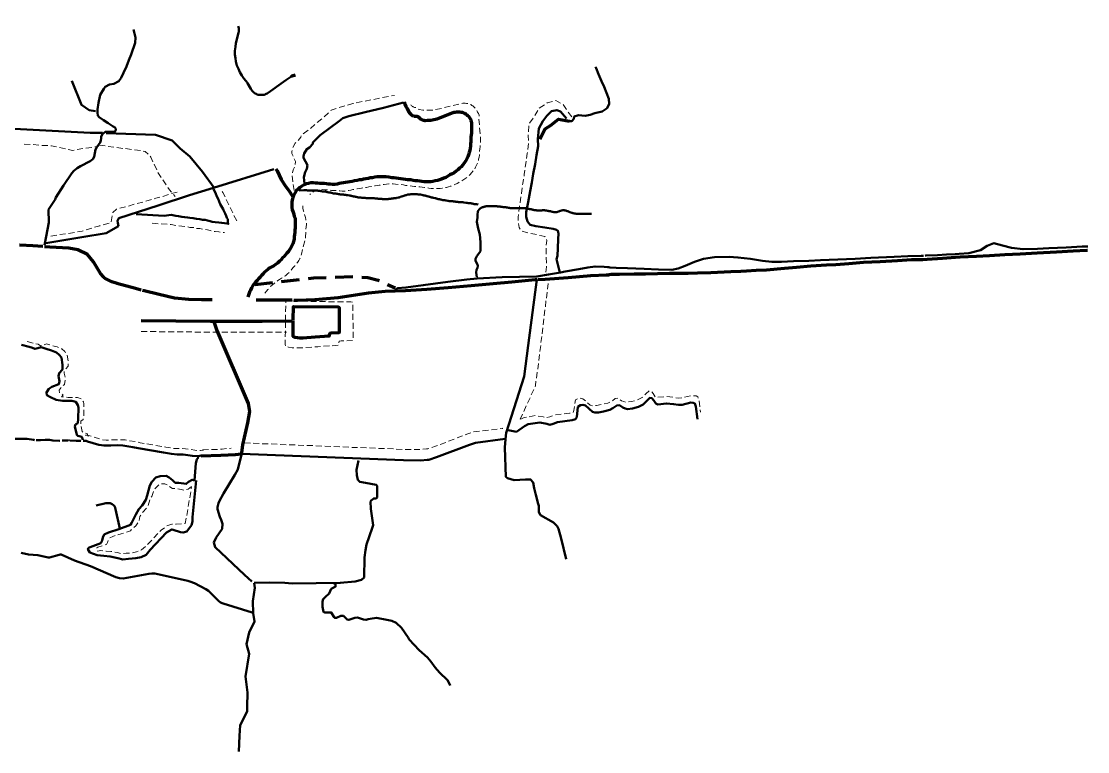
# Model space of a CAD drawing. Header units: inches. Extents: x 22 to 853, y 116 to 469.
# Drawn here: x 338 to 853, y 116 to 469 of the extents above; entities that cross this region are included whole.
import ezdxf

# ---------------------------------------------------------------- set-up
doc = ezdxf.new("R2010")
doc.units = ezdxf.units.IN
doc.header["$MEASUREMENT"] = 0
for name, color, linetype in [('Further Evaulation Required', 7, 'Continuous'), ('No Ped Use - Bicylces Allowed', 7, 'Continuous'), ('Preferred for Staff Use', 7, 'Continuous'), ('Restricted Access', 7, 'Continuous')]:
    doc.layers.add(name, color=color, linetype=linetype)

msp = doc.modelspace()

# ---------------------------------------------------------------- linework, layer by layer
at = {"layer": 'Further Evaulation Required', "color": 5, "lineweight": 5}
for points in [[(516.96, 432.72), (518.4, 432.96)], [(491.64, 427.08), (494.4, 427.92)], [(495.72, 428.28), (498.36, 429)], [(498.36, 429), (498.6, 429)], [(499.92, 429.36), (502.8, 429.96)], [(504.24, 430.2), (507, 430.8)], [(508.44, 431.04), (511.2, 431.64)], [(512.64, 431.88), (515.52, 432.36)], [(526.32, 428.4), (526.56, 428.16)], [(526.56, 428.16), (526.8, 427.92)], [(526.8, 427.92), (527.04, 427.68)], [(527.04, 427.68), (527.28, 427.56)], [(542.64, 427.08), (545.4, 427.8)], [(546.84, 428.04), (549.6, 428.76)], [(550.92, 429.12), (551.4, 429.24)], [(551.4, 429.24), (552, 429.24)], [(552, 429.24), (552.6, 429.24)], [(552.6, 429.24), (553.2, 429.12)], [(553.2, 429.12), (553.68, 429.12)], [(553.68, 429.12), (553.8, 429.12)], [(555.12, 428.64), (555.36, 428.52)], [(555.36, 428.52), (555.84, 428.16)], [(555.84, 428.16), (556.32, 427.92)], [(556.32, 427.92), (556.68, 427.56)], [(590.88, 428.4), (588.36, 426.84)], [(592.2, 429.36), (592.08, 429.24)], [(594.72, 430.08), (592.2, 429.36)], [(596.4, 430.56), (596.16, 430.44)], [(598.68, 429.24), (596.4, 430.56)], [(601.56, 426.12), (599.88, 428.52)], [(484.44, 422.64), (486.36, 424.32)], [(486.36, 424.32), (486.6, 424.56)], [(487.68, 425.52), (487.92, 425.76)], [(487.92, 425.76), (490.2, 426.72)], [(527.28, 427.56), (527.52, 427.44)], [(527.52, 427.44), (527.76, 427.32)], [(527.76, 427.32), (528.12, 427.2)], [(528.12, 427.2), (528.36, 427.08)], [(528.36, 427.08), (528.72, 427.08)], [(528.72, 427.08), (528.72, 427.08)], [(529.8, 426.36), (530.28, 426.12)], [(530.28, 426.12), (532.2, 425.76)], [(532.2, 425.76), (532.68, 425.76)], [(534.12, 425.76), (536.88, 425.76)], [(536.88, 425.76), (537, 425.76)], [(538.32, 426.12), (541.2, 426.72)], [(556.68, 427.56), (557.16, 427.08)], [(557.16, 427.08), (557.4, 426.84)], [(558.24, 425.64), (558.36, 425.28)], [(558.36, 425.28), (558.6, 424.92)], [(558.6, 424.92), (558.96, 424.2)], [(558.96, 424.2), (559.32, 423.36)], [(559.32, 423.36), (559.32, 423)], [(587.64, 425.64), (586.2, 423.24)], [(604.08, 422.64), (602.4, 424.92)], [(477.84, 417), (480, 418.92)], [(481.08, 419.88), (483.36, 421.68)], [(559.2, 421.56), (559.2, 421.44)], [(559.2, 421.44), (559.44, 418.68)], [(583.32, 418.32), (583.2, 415.44)], [(585.36, 422.04), (583.68, 419.64)], [(471.84, 411.12), (473.16, 412.8)], [(473.16, 412.8), (473.28, 413.52)], [(474.36, 414.48), (476.76, 416.16)], [(559.56, 417.24), (559.8, 414.36)], [(559.92, 412.92), (560.04, 411.24)], [(583.08, 414), (583.08, 413.52)], [(583.08, 413.52), (583.2, 411.12)], [(339.48, 409.44), (342.36, 409.32)], [(343.8, 409.2), (346.68, 408.96)], [(348.12, 408.84), (351, 408.72)], [(352.44, 408.6), (352.68, 408.6)], [(352.68, 408.6), (355.2, 408.12)], [(356.64, 407.76), (359.52, 407.16)], [(365.16, 406.8), (367.92, 407.28)], [(369.36, 407.52), (372.24, 407.88)], [(373.68, 408.12), (375.6, 408.48)], [(375.72, 408.96), (378.6, 408.6)], [(380.04, 408.36), (382.8, 408)], [(384.24, 407.76), (387.12, 407.4)], [(388.56, 407.28), (391.44, 406.8)], [(469.32, 407.76), (470.4, 409.92)], [(470.4, 409.92), (470.76, 410.16)], [(559.68, 407.16), (559.56, 406.08)], [(559.8, 408.12), (559.68, 407.16)], [(559.8, 408.72), (559.8, 408.12)], [(560.04, 411.24), (559.92, 410.16)], [(559.92, 410.16), (559.92, 410.16)], [(583.2, 409.68), (582.84, 406.8)], [(360.84, 406.92), (363.12, 406.44)], [(363.12, 406.44), (363.72, 406.56)], [(392.88, 406.68), (395.76, 406.32)], [(397.08, 406.08), (398.04, 405.96)], [(398.04, 405.96), (399.36, 404.52)], [(400.44, 403.56), (400.68, 403.2)], [(400.68, 403.2), (401.76, 400.92)], [(468.84, 405.84), (468.96, 406.44)], [(468.84, 405), (468.84, 405.84)], [(469.44, 403.68), (468.84, 405)], [(470.64, 401.04), (470.04, 402.36)], [(559.08, 402.12), (558.96, 401.52)], [(559.32, 403.2), (559.08, 402.12)], [(559.44, 404.16), (559.32, 403.2)], [(559.44, 404.4), (559.44, 404.16)], [(559.56, 406.08), (559.56, 405.84)], [(582.6, 404.88), (582.24, 402.48)], [(582.72, 405.36), (582.6, 404.88)], [(402.36, 399.72), (403.56, 397.08)], [(469.2, 395.52), (469.56, 397.08)], [(469.56, 397.08), (470.16, 398.28)], [(470.52, 399.6), (470.64, 401.04)], [(557.64, 398.28), (557.28, 397.56)], [(558.12, 399.24), (557.64, 398.28)], [(558.48, 400.2), (558.12, 399.24)], [(581.4, 396.84), (581.16, 394.8)], [(581.88, 400.08), (581.64, 398.28)], [(582, 401.16), (581.88, 400.08)], [(404.16, 395.76), (404.4, 395.28)], [(404.4, 395.28), (405.72, 393.36)], [(406.56, 392.16), (408.12, 389.76)], [(469.32, 391.32), (468.96, 394.08)], [(551.52, 392.04), (551.04, 391.8)], [(552.48, 392.64), (551.52, 392.04)], [(553.44, 393.36), (552.48, 392.64)], [(555, 394.8), (554.52, 394.32)], [(555.72, 395.64), (555, 394.8)], [(556.44, 396.48), (555.72, 395.64)], [(580.8, 392.52), (580.44, 390.36)], [(581.16, 394.8), (581.04, 393.96)], [(408.96, 388.56), (409.8, 387.36)], [(409.8, 387.36), (410.76, 386.28)], [(435.48, 386.16), (435.24, 386.64)], [(469.92, 387), (469.56, 389.88)], [(479.52, 386.64), (479.04, 386.28)], [(480.48, 387), (479.52, 386.64)], [(481.56, 387.24), (480.48, 387)], [(481.68, 387.24), (481.56, 387.24)], [(483.72, 387.48), (483.12, 387.36)], [(484.92, 387.36), (483.72, 387.48)], [(486, 387.36), (484.92, 387.36)], [(486, 387.36), (486, 387.36)], [(488.04, 387.12), (487.44, 387.24)], [(489.12, 387.12), (488.04, 387.12)], [(490.08, 387), (489.12, 387.12)], [(490.32, 387), (490.08, 387)], [(492, 386.88), (491.76, 386.88)], [(493.08, 386.76), (492, 386.88)], [(494.28, 386.76), (493.08, 386.76)], [(494.64, 386.76), (494.28, 386.76)], [(496.32, 387.12), (496.08, 387)], [(497.4, 387.24), (496.32, 387.12)], [(498.36, 387.48), (497.4, 387.24)], [(498.84, 387.48), (498.36, 387.48)], [(500.4, 387.84), (500.28, 387.84)], [(501.48, 387.96), (500.4, 387.84)], [(502.56, 388.2), (501.48, 387.96)], [(503.16, 388.32), (502.56, 388.2)], [(504.96, 388.56), (504.48, 388.44)], [(506.04, 388.8), (504.96, 388.56)], [(507.12, 388.92), (506.04, 388.8)], [(507.36, 389.04), (507.12, 388.92)], [(509.16, 389.28), (508.8, 389.28)], [(510.24, 389.52), (509.16, 389.28)], [(511.32, 389.64), (510.24, 389.52)], [(511.56, 389.76), (511.32, 389.64)], [(513.48, 390), (513, 390)], [(514.56, 390.12), (513.48, 390)], [(515.64, 390.24), (514.56, 390.12)], [(515.88, 390.24), (515.64, 390.24)], [(517.8, 390.24), (517.32, 390.24)], [(518.88, 390.12), (517.8, 390.24)], [(520.2, 390), (518.88, 390.12)], [(520.2, 390), (520.2, 390)], [(522.72, 389.76), (521.64, 389.88)], [(521.64, 389.88), (521.64, 389.88)], [(523.8, 389.52), (522.72, 389.76)], [(524.52, 389.4), (523.8, 389.52)], [(527.04, 389.16), (525.96, 389.28)], [(525.96, 389.28), (525.96, 389.28)], [(528.12, 389.04), (527.04, 389.16)], [(528.72, 388.92), (528.12, 389.04)], [(530.76, 388.8), (530.16, 388.8)], [(531.84, 388.68), (530.76, 388.8)], [(532.92, 388.44), (531.84, 388.68)], [(533.04, 388.44), (532.92, 388.44)], [(535.08, 388.2), (534.48, 388.32)], [(536.16, 388.08), (535.08, 388.2)], [(537.24, 387.96), (536.16, 388.08)], [(537.36, 387.96), (537.24, 387.96)], [(539.28, 387.96), (538.8, 387.96)], [(540.48, 388.08), (539.28, 387.96)], [(541.44, 388.2), (540.48, 388.08)], [(541.68, 388.2), (541.44, 388.2)], [(543.6, 388.56), (543.12, 388.44)], [(544.56, 388.8), (543.6, 388.56)], [(545.64, 389.16), (544.56, 388.8)], [(545.88, 389.28), (545.64, 389.16)], [(547.56, 390), (547.2, 389.76)], [(548.64, 390.48), (547.56, 390)], [(549.6, 390.96), (548.64, 390.48)], [(549.72, 391.08), (549.6, 390.96)], [(580.08, 388.32), (579.72, 385.56)], [(580.44, 390.36), (580.32, 389.76)], [(394.08, 380.76), (396.84, 381.48)], [(398.28, 381.96), (401.04, 382.68)], [(402.36, 383.04), (403.2, 383.28)], [(403.2, 383.28), (405.12, 383.88)], [(406.56, 384.24), (409.32, 385.08)], [(410.64, 385.56), (413.4, 386.28)], [(411.6, 385.2), (412.44, 384.24)], [(436.56, 384), (435.48, 386.16)], [(438.36, 380.16), (437.16, 382.68)], [(477.84, 385.44), (477.48, 385.2)], [(579.48, 384), (579.12, 381.12)], [(579.72, 385.56), (579.72, 385.44)], [(382.32, 376.44), (384.12, 378)], [(382.32, 376.2), (382.32, 376.44)], [(384.12, 378), (384.36, 378.12)], [(385.68, 378.48), (388.56, 379.2)], [(389.88, 379.56), (392.64, 380.4)], [(440.28, 376.2), (439.08, 378.84)], [(474.12, 379.68), (474.12, 378.48)], [(474.12, 378.48), (474.48, 377.16)], [(474.48, 377.16), (474.6, 376.8)], [(578.88, 379.68), (578.52, 376.92)], [(578.88, 379.68), (578.88, 379.68)], [(377.76, 370.56), (380.52, 371.28)], [(381.6, 371.88), (382.08, 374.76)], [(401.4, 371.28), (404.28, 371.04)], [(405.72, 371.04), (408.6, 370.8)], [(442.2, 372.36), (440.88, 375)], [(474.96, 375.48), (475.08, 375)], [(475.08, 375), (475.44, 374.04)], [(475.44, 374.04), (475.68, 373.08)], [(475.68, 373.08), (475.68, 372.72)], [(475.92, 371.28), (475.92, 370.68)], [(578.28, 375.48), (578.16, 374.16)], [(578.16, 374.16), (578.16, 372.6)], [(578.28, 371.16), (578.64, 369.24)], [(356.76, 365.76), (359.52, 366.12)], [(360.96, 366.36), (363.84, 366.84)], [(365.28, 367.08), (367.56, 367.44)], [(367.56, 367.44), (368.04, 367.56)], [(369.48, 368.04), (372.24, 368.88)], [(373.56, 369.36), (376.08, 370.08)], [(376.08, 370.08), (376.32, 370.2)], [(410.04, 370.68), (410.52, 370.68)], [(410.52, 370.68), (412.8, 370.2)], [(412.8, 370.2), (412.8, 370.2)], [(414.24, 370.08), (415.68, 369.84)], [(415.68, 369.84), (417.12, 369.6)], [(417.12, 369.6), (417.12, 369.6)], [(418.56, 369.48), (419.64, 369.24)], [(419.64, 369.24), (421.2, 369.12)], [(421.2, 369.12), (421.44, 369.12)], [(422.76, 368.76), (424.32, 368.64)], [(424.32, 368.64), (425.64, 368.4)], [(427.08, 368.28), (428.04, 368.04)], [(428.04, 368.04), (429.36, 367.68)], [(429.36, 367.68), (429.84, 367.56)], [(431.28, 367.32), (431.88, 367.2)], [(431.88, 367.2), (433.56, 367.08)], [(433.56, 367.08), (434.16, 366.96)], [(435.6, 366.84), (436.32, 366.72)], [(475.56, 366.24), (475.44, 365.16)], [(475.68, 366.96), (475.56, 366.24)], [(475.8, 369.48), (475.68, 368.4)], [(475.92, 370.68), (475.8, 369.48)], [(578.64, 369.24), (579.12, 368.4)], [(580.08, 367.44), (582.24, 366.72)], [(582.24, 366.72), (582.84, 366.6)], [(584.28, 366.36), (586.2, 366)], [(586.2, 366), (587.04, 365.76)], [(352.44, 365.04), (355.32, 365.52)], [(475.08, 362.76), (474.36, 359.88)], [(475.44, 365.16), (475.44, 364.08)], [(588.48, 365.4), (589.68, 365.16)], [(589.68, 365.16), (591.12, 364.8)], [(591.12, 364.8), (591.24, 364.68)], [(591.96, 362.88), (591.72, 360.6)], [(591.84, 363.48), (591.96, 362.88)], [(473.52, 356.4), (473.28, 355.8)], [(474, 358.56), (473.52, 356.4)], [(591.72, 359.16), (591.72, 356.28)], [(470.28, 350.64), (469.56, 349.92)], [(470.4, 350.76), (470.28, 350.64)], [(471.6, 352.32), (471.24, 351.96)], [(472.2, 353.28), (471.6, 352.32)], [(472.68, 354.24), (472.2, 353.28)], [(472.8, 354.36), (472.68, 354.24)], [(591.72, 354.84), (591.84, 351.96)], [(591.84, 350.52), (591.84, 350.28)], [(465.72, 345.84), (465.36, 345.72)], [(466.8, 346.8), (465.72, 345.84)], [(467.52, 347.52), (466.8, 346.8)], [(467.52, 347.52), (467.52, 347.52)], [(468.84, 349.08), (468.48, 348.6)], [(469.56, 349.92), (468.84, 349.08)], [(591.84, 350.28), (591.6, 347.64)], [(458.76, 340.8), (458.52, 340.56)], [(459.48, 341.52), (458.76, 340.8)], [(460.32, 342.24), (459.48, 341.52)], [(460.56, 342.48), (460.32, 342.24)], [(462, 343.56), (461.76, 343.32)], [(462.96, 344.16), (462, 343.56)], [(463.92, 344.76), (462.96, 344.16)], [(464.16, 344.88), (463.92, 344.76)], [(592.68, 342.24), (592.32, 339.36)], [(456.6, 338.4), (455.88, 337.56)], [(457.32, 339.24), (456.6, 338.4)], [(457.56, 339.48), (457.32, 339.24)], [(592.2, 337.92), (591.84, 335.04)], [(465.84, 328.44), (465.96, 331.32)], [(465.96, 332.76), (465.96, 333.72)], [(465.96, 333.72), (467.88, 333.72)], [(469.32, 333.72), (472.2, 333.6)], [(473.64, 333.6), (476.52, 333.6)], [(477.96, 333.48), (480.84, 333.48)], [(482.28, 333.48), (485.16, 333.48)], [(486.6, 333.36), (489.48, 333.36)], [(490.92, 333.36), (493.8, 333.24)], [(495.24, 333.24), (497.4, 333.24)], [(497.4, 333.24), (498.12, 333.12)], [(498.36, 331.8), (498.36, 328.92)], [(591.6, 333.72), (591.36, 330.84)], [(465.84, 324.12), (465.84, 327)], [(498.36, 327.48), (498.36, 324.6)], [(590.64, 325.08), (590.28, 322.2)], [(591.12, 329.4), (590.76, 326.52)], [(465.72, 320.76), (465.72, 323.64)], [(498.48, 323.16), (498.48, 320.28)], [(590.04, 320.76), (589.8, 317.88)], [(396.12, 318.96), (399, 318.96)], [(400.44, 318.96), (403.32, 318.96)], [(404.76, 318.84), (407.64, 318.84)], [(409.08, 318.84), (411.96, 318.84)], [(413.4, 318.84), (416.28, 318.84)], [(417.72, 318.84), (420.6, 318.84)], [(422.04, 318.72), (424.92, 318.72)], [(426.36, 318.72), (429.24, 318.72)], [(430.68, 318.72), (433.56, 318.72)], [(435, 318.72), (437.88, 318.72)], [(439.32, 318.72), (442.2, 318.72)], [(443.64, 318.72), (446.52, 318.72)], [(447.96, 318.72), (450.84, 318.72)], [(452.28, 318.72), (454.44, 318.72)], [(454.44, 318.72), (455.16, 318.72)], [(456.6, 318.72), (459.48, 318.72)], [(460.92, 318.72), (463.8, 318.72)], [(465.24, 318.72), (466.2, 318.72)], [(465.6, 316.44), (465.72, 319.32)], [(465.6, 312.72), (465.6, 315)], [(491.76, 314.28), (491.52, 313.56)], [(492.6, 314.52), (491.76, 314.28)], [(493.92, 314.52), (492.6, 314.52)], [(498.12, 314.64), (495.36, 314.52)], [(498.12, 314.64), (498.12, 314.64)], [(498.48, 318.84), (498.48, 315.96)], [(589.56, 316.56), (589.2, 313.68)], [(341.04, 314.16), (343.8, 313.32)], [(345.24, 312.96), (346.32, 312.84)], [(346.32, 312.84), (347.4, 312.12)], [(347.4, 312.12), (347.88, 312.24)], [(349.2, 312.6), (350.4, 312.96)], [(350.4, 312.96), (351.96, 312.6)], [(353.4, 312.12), (355.44, 311.52)], [(355.44, 311.52), (356.16, 311.28)], [(357.48, 310.68), (357.72, 310.56)], [(357.72, 310.56), (359.16, 309.36)], [(359.16, 309.36), (359.52, 308.76)], [(465.72, 312.12), (465.6, 312.72)], [(467.16, 311.4), (466.92, 311.52)], [(468.96, 311.04), (467.16, 311.4)], [(469.8, 311.04), (468.96, 311.04)], [(472.56, 311.04), (471.24, 311.04)], [(474.12, 311.16), (472.56, 311.04)], [(478.44, 311.4), (475.56, 311.28)], [(481.44, 311.64), (479.88, 311.52)], [(482.76, 311.76), (481.44, 311.64)], [(487.08, 312), (484.2, 311.88)], [(491.28, 312.36), (488.4, 312.12)], [(589.08, 312.24), (588.72, 309.36)], [(588.72, 309.36), (588.72, 309.36)], [(360.24, 307.56), (360.84, 304.8)], [(588.48, 307.92), (588.12, 305.04)], [(358.92, 299.64), (358.8, 298.92)], [(358.8, 298.92), (359.28, 296.88)], [(360.84, 302.28), (359.64, 300.96)], [(360.84, 303.36), (360.84, 302.28)], [(587.4, 299.4), (587.04, 296.52)], [(588, 303.6), (587.64, 300.84)], [(359.28, 295.44), (359.04, 293.4)], [(586.8, 295.08), (586.56, 292.92)], [(357.36, 291.96), (356.4, 290.64)], [(356.4, 290.64), (356.64, 289.44)], [(357.84, 288.72), (358.44, 288.36)], [(359.04, 293.4), (358.44, 292.92)], [(585.72, 291), (584.52, 288.36)], [(586.56, 292.92), (586.32, 292.32)], [(639.36, 288.36), (639.84, 288.84)], [(639.84, 288.84), (641.4, 290.28)], [(642.72, 289.8), (643.44, 289.08)], [(643.44, 289.08), (644.4, 287.52)], [(358.44, 288.36), (357.6, 287.52)], [(357.6, 287.52), (358.56, 287.4)], [(360, 287.28), (360.84, 287.16)], [(360.84, 287.16), (362.88, 287.16)], [(364.32, 287.16), (365.28, 287.16)], [(365.28, 287.16), (367.08, 286.56)], [(367.08, 286.56), (367.08, 286.56)], [(367.92, 285.36), (368.16, 285)], [(368.16, 285), (368.4, 284.04)], [(368.4, 284.04), (368.4, 282.6)], [(583.92, 287.04), (582.72, 284.4)], [(605.64, 284.16), (605.88, 285.96)], [(605.88, 285.96), (606.84, 286.56)], [(608.16, 286.8), (609.48, 286.56)], [(609.48, 286.56), (610.68, 285.48)], [(611.76, 284.52), (612.96, 283.44)], [(612.96, 283.44), (614.04, 283.08)], [(615.96, 283.32), (618.36, 283.68)], [(619.8, 284.04), (621.48, 284.4)], [(621.48, 284.4), (622.44, 284.88)], [(623.76, 285.6), (625.08, 286.68)], [(625.08, 286.68), (626.28, 286.8)], [(627.48, 286.08), (628.08, 285.6)], [(628.08, 285.6), (629.16, 285.24)], [(629.16, 285.24), (630.12, 284.88)], [(631.56, 285), (632.88, 285.24)], [(632.88, 285.24), (634.32, 285.6)], [(635.76, 285.96), (638.16, 287.16)], [(638.16, 287.16), (638.28, 287.28)], [(644.4, 287.52), (644.4, 287.52)], [(645.72, 287.28), (648.6, 287.52)], [(650.04, 287.64), (652.92, 287.28)], [(654.36, 287.04), (655.56, 286.8)], [(655.56, 286.8), (657.24, 286.92)], [(658.56, 287.28), (661.44, 287.88)], [(662.88, 287.88), (664.2, 287.88)], [(664.2, 287.88), (664.92, 287.52)], [(664.92, 287.52), (665.16, 286.8)], [(665.64, 285.48), (665.88, 282.6)], [(368.4, 281.16), (368.4, 278.52)], [(368.4, 278.52), (368.4, 278.28)], [(580.32, 279.12), (579.12, 276.6)], [(582.12, 283.08), (580.92, 280.44)], [(583.56, 277.8), (586.44, 278.4)], [(593.52, 277.8), (594.84, 278.28)], [(596.16, 278.76), (599.04, 279.12)], [(600.48, 279.24), (603, 279.6)], [(603, 279.6), (603.36, 279.6)], [(604.68, 279.96), (605.16, 280.92)], [(605.16, 280.92), (605.4, 282.72)], [(614.04, 283.08), (614.04, 283.08)], [(615.48, 283.32), (615.96, 283.32)], [(666.12, 281.16), (666.24, 280.08)], [(366.96, 275.64), (366.84, 274.68)], [(366.84, 274.68), (366.84, 274.44)], [(368.04, 276.48), (366.96, 275.64)], [(367.08, 273.12), (367.56, 270.72)], [(368.04, 276.84), (368.04, 276.48)], [(579.48, 276.72), (581.16, 277.44)], [(581.16, 277.44), (582.24, 277.56)], [(587.88, 278.16), (590.28, 277.8)], [(590.28, 277.8), (590.76, 277.68)], [(592.08, 277.44), (593.52, 277.8)], [(367.56, 270.72), (367.92, 270.36)], [(369.12, 268.8), (369.36, 268.92)], [(369.24, 269.88), (369.96, 269.76)], [(369.36, 268.92), (369.84, 268.92)], [(369.84, 268.92), (370.56, 268.8)], [(369.96, 269.76), (370.44, 268.32)], [(370.56, 268.8), (371.28, 268.68)], [(371.28, 268.68), (371.88, 268.44)], [(373.32, 267.96), (375.96, 267.12)], [(548.64, 267.6), (551.28, 268.56)], [(552.6, 269.04), (553.8, 269.52)], [(553.8, 269.52), (555.36, 270)], [(556.68, 270.48), (559.56, 270.84)], [(561, 271.08), (563.88, 271.44)], [(565.32, 271.56), (568.08, 271.92)], [(569.52, 272.16), (570.6, 272.28)], [(570.6, 272.28), (570.6, 272.04)], [(377.4, 266.76), (379.2, 266.52)], [(379.2, 266.52), (380.28, 266.52)], [(381.72, 266.64), (382.44, 266.64)], [(382.44, 266.64), (384.6, 266.76)], [(386.04, 266.76), (388.32, 266.64)], [(388.32, 266.64), (388.92, 266.52)], [(390.36, 266.28), (393.12, 265.92)], [(393.12, 265.92), (393.12, 265.92)], [(394.56, 265.56), (395.64, 265.32)], [(395.64, 265.32), (397.44, 264.96)], [(398.76, 264.72), (401.64, 264.24)], [(403.08, 264), (405.96, 263.52)], [(407.28, 263.28), (408, 263.16)], [(408, 263.16), (410.16, 262.8)], [(445.92, 265.2), (448.8, 265.08)], [(450.24, 265.08), (453.12, 264.96)], [(454.56, 264.84), (457.44, 264.72)], [(458.88, 264.72), (461.76, 264.6)], [(463.2, 264.48), (466.08, 264.36)], [(467.52, 264.36), (470.4, 264.24)], [(471.84, 264.12), (474.72, 264)], [(476.16, 264), (479.04, 263.88)], [(480.48, 263.76), (483.36, 263.64)], [(484.8, 263.64), (487.68, 263.52)], [(489.12, 263.4), (492, 263.28)], [(493.44, 263.28), (496.32, 263.16)], [(497.76, 263.04), (500.64, 262.92)], [(502.08, 262.92), (504.96, 262.8)], [(506.4, 262.8), (509.28, 262.68)], [(536.4, 263.04), (538.32, 263.64)], [(538.32, 263.64), (539.16, 264)], [(540.48, 264.48), (543.24, 265.44)], [(544.56, 266.04), (547.2, 267)], [(411.6, 262.56), (411.72, 262.56)], [(411.72, 262.56), (414.48, 262.44)], [(415.92, 262.44), (417.48, 262.32)], [(417.48, 262.32), (418.8, 262.2)], [(420.24, 261.96), (421.92, 261.72)], [(421.92, 261.72), (423, 261.6)], [(424.44, 261.48), (424.8, 261.48)], [(424.8, 261.48), (426.12, 261.72)], [(425.76, 261.84), (428.64, 261.96)], [(430.08, 261.96), (432.96, 262.08)], [(434.4, 262.2), (435.12, 262.2)], [(435.12, 262.2), (437.28, 262.44)], [(438.72, 262.56), (439.56, 262.68)], [(510.72, 262.56), (513.6, 262.44)], [(515.04, 262.44), (517.92, 262.32)], [(519.24, 262.2), (522.12, 262.08)], [(523.56, 262.08), (526.44, 262.08)], [(527.88, 262.08), (530.64, 262.08)], [(530.64, 262.08), (530.76, 262.08)], [(532.2, 262.2), (533.88, 262.32)], [(533.88, 262.32), (534.48, 262.32)], [(534.48, 262.32), (535.08, 262.56)], [(404.64, 244.92), (402.6, 243)], [(407.52, 245.52), (405.84, 245.52)], [(408.6, 245.04), (407.52, 245.52)], [(408.6, 245.04), (408.6, 245.04)], [(409.92, 244.08), (409.8, 244.2)], [(411.12, 243.12), (409.92, 244.08)], [(412.32, 243.12), (411.12, 243.12)], [(415.32, 242.76), (413.76, 243)], [(416.64, 242.4), (415.32, 242.76)], [(418.8, 242.88), (417.96, 242.64)], [(420.36, 244.2), (418.8, 242.88)], [(420.24, 243), (420.36, 243.96)], [(400.32, 237.72), (399.36, 234.96)], [(401.16, 239.4), (400.92, 239.04)], [(402, 241.68), (401.16, 239.4)], [(418.8, 234.48), (419.28, 237.36)], [(419.52, 238.68), (420, 241.56)], [(398.64, 233.76), (396.84, 231.72)], [(418.08, 230.16), (418.56, 233.04)], [(395.4, 229.68), (395.16, 227.76)], [(395.88, 230.4), (395.4, 229.68)], [(396.84, 231.72), (396.72, 231.6)], [(417.36, 226.32), (417.72, 228.84)], [(387.6, 221.64), (386.4, 221.28)], [(390.84, 222.72), (389.04, 222.12)], [(391.2, 223.32), (390.84, 222.72)], [(391.44, 223.44), (391.2, 223.32)], [(393.48, 225.24), (392.52, 224.4)], [(394.44, 226.56), (393.48, 225.24)], [(405.12, 222.48), (405.72, 223.08)], [(405.72, 223.08), (407.28, 224.28)], [(408.48, 225.12), (410.88, 225.96)], [(410.88, 225.96), (411.24, 225.96)], [(412.68, 225.96), (412.92, 225.96)], [(412.92, 225.96), (415.56, 226.2)], [(417, 226.32), (417.36, 226.32)], [(379.8, 217.08), (379.32, 216.24)], [(380.16, 218.16), (379.8, 217.08)], [(382.32, 220.08), (380.88, 219.36)], [(383.52, 220.44), (382.32, 220.08)], [(386.4, 221.28), (384.84, 220.8)], [(399.12, 216.24), (401.16, 218.28)], [(402.12, 219.36), (404.16, 221.4)], [(375.12, 214.8), (374.64, 214.56)], [(374.64, 214.56), (374.64, 214.44)], [(374.88, 213.12), (375, 212.88)], [(375, 212.88), (376.56, 213.24)], [(377.16, 215.52), (375.12, 214.8)], [(376.56, 213.24), (377.52, 213.12)], [(379.32, 216.24), (378.6, 216)], [(378.96, 213), (379.08, 213)], [(379.08, 213), (381.48, 212.76)], [(381.48, 212.76), (381.84, 212.76)], [(383.28, 212.52), (384.6, 212.28)], [(384.6, 212.28), (386.04, 211.8)], [(387.48, 211.8), (388.8, 211.92)], [(388.8, 211.92), (390.36, 212.04)], [(391.8, 212.16), (393.84, 212.64)], [(393.84, 212.64), (394.56, 212.88)], [(395.88, 213.48), (396.24, 213.6)], [(396.24, 213.6), (398.16, 215.28)]]:
    msp.add_lwpolyline(points, dxfattribs=at)
at = {"layer": 'Further Evaulation Required', "color": 5, "lineweight": 80}
for points in [[(489.72, 345.24), (498.36, 345.48)], [(502.68, 345.24), (505.56, 345)], [(451.08, 341.64), (459.72, 342.6)], [(463.92, 343.08), (472.56, 344.04)], [(476.88, 344.64), (479.4, 344.88)], [(479.4, 344.88), (485.4, 345)], [(505.56, 345), (510.48, 343.8)], [(510.48, 343.8), (511.08, 343.56)], [(515.04, 341.76), (518.76, 340.08)]]:
    msp.add_lwpolyline(points, dxfattribs=at)
at = {"layer": 'No Ped Use - Bicylces Allowed', "color": 40, "lineweight": 100}
msp.add_lwpolyline([(431.16, 323.88), (432.6, 319.44), (447.72, 284.16), (448.32, 280.32), (447.48, 274.92), (445.08, 264.24), (444.6, 260.28)], dxfattribs=at)
at = {"layer": 'Preferred for Staff Use', "color": 3, "lineweight": 50}
for points in [[(240.72, 468.72), (249.36, 458.28), (250.56, 456.12), (253.68, 454.2), (268.32, 441.72), (271.32, 438.48), (272.88, 435.12), (275.4, 423.36), (277.2, 421.68), (279.12, 420.6), (282.6, 419.64), (371.4, 414.96), (377.4, 414.96)], [(474.96, 390.24), (474.72, 393.48), (475.32, 395.88), (476.16, 397.56), (476.4, 399.36), (474.48, 402.84), (474.48, 403.56), (474.84, 405), (476.04, 407.04), (477.36, 407.88), (478.92, 409.56), (479.04, 410.28), (482.52, 413.76), (491.88, 420.72), (493.56, 421.92), (496.44, 422.88), (504.24, 424.8), (513.12, 426.96), (522.84, 429.48)], [(601.56, 421.8), (598.56, 425.16), (596.88, 425.88), (594.36, 425.4), (591.96, 423.12), (590.04, 420.6), (588.12, 417), (587.64, 411.84), (587.88, 408.48), (587.04, 404.04), (586.32, 399.84), (585.48, 395.04), (584.76, 390.96), (583.92, 386.76), (582.96, 381.36), (582.12, 376.56), (582.12, 374.28), (582.72, 372.12), (583.92, 370.56), (586.68, 369.84), (591.12, 369.12), (595.08, 368.52), (596.76, 368.04), (597.36, 367.56), (597.6, 366.36), (597.48, 363.6), (597.36, 359.28), (597.24, 355.56), (596.76, 353.88), (597.72, 350.04), (598.08, 348.12), (598.08, 348)], [(379.08, 414.72), (402.96, 414), (411, 411.12), (414.84, 407.4), (419.64, 403.44), (425.64, 396.12), (431.28, 388.32)], [(349.92, 361.68), (367.44, 364.56), (379.2, 366.48), (385.08, 369.84), (384.84, 371.52), (384.6, 372.48), (385.2, 373.68), (404.28, 379.8), (419.4, 384.84), (431.04, 388.32), (460.08, 397.32)], [(393.6, 375.6), (407.16, 374.88), (410.52, 375.24), (412.8, 374.76), (414.12, 374.64), (415.68, 374.4), (417.12, 374.16), (418.44, 374.04), (419.64, 373.8), (421.2, 373.68), (422.76, 373.32), (424.32, 373.2), (425.76, 372.96), (426.96, 372.84), (428.04, 372.6), (429.36, 372.24), (430.32, 372), (431.88, 371.76), (433.56, 371.64), (435, 371.4), (436.32, 371.28), (437.4, 371.16), (437.88, 371.16), (438.12, 371.28), (438.12, 370.92), (438, 372), (437.88, 372.48), (437.88, 372.72), (437.88, 373.2), (437.52, 373.92), (437.16, 374.88), (436.56, 375.96), (436.2, 376.92), (435.84, 377.64), (435.6, 378.12), (435.24, 378.84), (434.76, 379.68), (434.28, 380.52), (433.8, 381.72), (433.2, 383.04), (432.6, 384.24), (432.12, 385.44), (431.64, 386.52), (431.04, 387.72)], [(587.16, 344.04), (583.08, 312.24), (581.16, 297.24), (572.4, 270), (572.04, 267), (571.8, 262.92), (572.28, 248.88), (573, 248.16), (576.24, 247.2), (581.76, 247.56), (584.16, 247.56), (585.36, 246.12), (585.84, 243.36), (586.68, 240.12), (587.88, 235.8), (588.12, 234.84), (588.12, 231.84), (588.96, 230.4), (595.2, 226.8), (596.28, 225.84), (597, 225), (597.72, 223.68), (599.04, 219.12), (601.32, 209.16)], [(338.28, 312.48), (341.88, 311.52), (343.56, 311.16), (344.76, 310.56), (346.2, 310.92), (347.76, 311.4), (350.16, 310.68), (352.8, 309.84), (355.08, 308.88), (356.52, 307.8), (357.6, 306.36), (358.08, 302.88), (358.08, 300.72), (356.52, 298.92), (356.16, 297.36), (356.64, 295.08), (356.28, 293.64), (352.92, 292.32), (351.48, 291.24), (350.28, 289.56), (350.52, 288.24), (352.2, 287.28), (354.96, 285.96), (358.08, 285.48), (362.52, 285.48), (364.44, 285), (365.52, 283.44), (365.76, 282.36), (365.64, 276.84), (365.4, 274.8), (364.32, 274.08), (364.08, 273.12), (364.92, 269.04), (365.52, 268.56), (367.32, 268.08), (367.8, 266.76)], [(573.36, 271.32), (577.32, 270.6), (581.28, 273.36), (583.08, 274.2), (588.6, 275.04), (591.96, 274.44), (593.52, 273.96), (595.08, 274.44), (597.24, 275.28), (604.32, 276.24), (605.88, 276.6), (606.48, 277.68), (607.08, 282.6), (608.28, 283.44), (609.36, 283.56), (610.68, 283.32), (614.16, 280.2), (615.24, 279.84), (617.04, 279.96), (619.44, 280.44), (622.44, 281.16), (624, 282), (625.92, 283.32), (627.12, 283.44), (628.8, 282.24), (629.88, 281.88), (630.96, 281.52), (633.48, 281.88), (636.36, 282.6), (638.64, 283.8), (640.32, 285.6), (641.76, 286.92), (642.84, 286.8), (643.8, 285.72), (644.76, 284.28), (645.6, 283.8), (649.92, 284.28), (653.28, 283.92), (655.68, 283.56), (657.36, 283.56), (661.56, 284.64), (662.76, 284.52), (663.6, 284.16), (664.08, 282.72), (664.8, 276.72)], [(368.04, 266.16), (368.28, 266.16), (368.76, 266.28), (369.48, 266.16), (370.2, 265.92), (375.6, 264.24), (378.12, 263.88), (381.48, 263.88), (384.48, 264.12), (387.24, 263.88), (392.04, 263.16), (394.56, 262.68), (406.92, 260.52), (410.64, 259.92), (413.4, 259.68), (416.4, 259.56), (420.84, 258.96), (423.12, 258.84), (423.72, 258.84), (425.04, 259.08)], [(444.48, 259.92), (522.84, 256.8), (531, 256.68), (534.36, 257.04), (534.96, 257.04), (538.8, 258.36), (554.64, 264.24), (557.64, 265.32), (571.92, 267.12), (571.92, 266.88)], [(423.72, 258.36), (422.88, 257.16), (422.4, 255.36), (421.8, 247.08), (420.72, 247.44), (418.92, 246.48), (417.84, 245.4), (414.24, 246), (412.56, 246), (411.12, 247.2), (409.56, 248.52), (408.12, 249.24), (405.24, 249.12), (403.2, 248.52), (401.28, 246.48), (400.32, 244.68), (398.88, 239.76), (398.28, 237.72), (396.48, 234.96), (394.92, 233.16), (393.48, 230.64), (391.32, 226.44), (390.84, 225.6), (385.32, 223.56), (380.28, 222), (378.24, 221.04), (377.52, 219.6), (377.16, 218.04), (376.56, 216.84), (371.4, 214.8), (370.68, 214.56), (370.32, 213.84), (371.28, 212.28), (374.76, 210.96), (378, 210.72), (381, 210.36), (384.72, 209.64), (387.12, 208.92), (390, 209.28), (393.48, 209.52), (396.12, 210.12), (398.52, 211.2), (400.44, 213.6), (408.24, 222), (410.88, 223.44), (411.48, 223.32), (415.08, 222.12), (416.28, 221.88), (418.08, 222.48), (420.36, 225.48), (420.84, 227.28), (420.84, 229.44), (422.64, 247.08)], [(385.68, 223.92), (383.64, 233.16), (383.28, 234.48), (382.68, 235.2), (382.08, 235.68), (381, 236.16), (378.96, 236.16), (374.28, 234.96)]]:
    msp.add_lwpolyline(points, dxfattribs=at)
at = {"layer": 'Preferred for Staff Use', "color": 3, "lineweight": 80}
for points in [[(523.08, 429.84), (523.44, 428.76), (523.92, 427.68), (524.52, 426.72), (524.52, 426.6)], [(530.28, 422.28), (530.52, 422.04), (530.76, 421.8), (531, 421.68), (531.24, 421.44), (531.48, 421.32), (531.84, 421.2), (532.08, 421.08), (532.44, 420.96), (532.68, 420.96), (533.04, 420.84), (533.28, 420.84), (534.36, 420.96), (535.92, 421.08), (537.48, 421.32), (539.04, 421.68), (540.6, 422.28), (546.72, 424.68), (547.2, 424.8), (547.8, 424.92), (548.4, 425.04), (549, 425.04), (549.6, 425.04), (550.08, 425.04), (550.68, 424.92), (551.28, 424.8), (551.76, 424.56), (552.36, 424.32), (552.84, 423.96), (553.32, 423.6), (553.68, 423.24), (554.16, 422.88), (554.52, 422.4), (554.76, 421.92), (555.12, 421.44), (555.36, 420.84), (555.48, 420.36), (555.6, 419.76), (555.72, 419.16), (555.72, 418.56), (555.72, 417.96), (555.72, 417.12), (555.6, 416.04), (555.6, 414.96), (555.36, 412.8), (555.36, 411.72), (555.24, 410.64), (555.12, 409.56), (555.12, 408.48), (555, 407.52), (554.76, 406.44), (554.52, 405.36), (554.16, 404.28), (553.8, 403.32), (553.32, 402.36), (552.72, 401.28), (552.12, 400.32), (551.4, 399.48), (550.68, 398.52), (549.84, 397.8), (549, 396.96), (548.16, 396.36), (547.2, 395.64), (546.24, 395.04), (545.16, 394.56), (544.2, 393.96), (543.24, 393.36), (542.28, 393), (541.2, 392.52), (540.24, 392.16), (539.16, 391.92), (538.08, 391.68), (537, 391.44), (536.04, 391.32), (534.84, 391.32), (533.88, 391.32), (532.8, 391.32), (531.72, 391.44), (530.64, 391.56), (529.56, 391.68), (528.48, 391.8), (527.4, 391.92), (526.32, 392.16), (525.6, 392.16), (524.76, 392.28), (523.68, 392.4), (522.6, 392.52), (521.52, 392.76), (520.32, 392.88), (519.24, 393), (518.16, 393.12), (517.08, 393.24), (515.64, 393.48), (514.44, 393.6), (513.36, 393.6), (512.28, 393.72), (511.2, 393.6), (510, 393.6), (508.92, 393.48), (507.84, 393.24), (506.76, 393.12), (505.68, 392.88), (504.6, 392.64), (503.52, 392.52), (502.56, 392.28), (501.48, 392.16), (500.4, 391.92), (499.08, 391.68), (498, 391.44), (496.92, 391.32), (495.84, 391.08), (494.76, 390.96), (493.8, 390.72), (492.72, 390.6), (491.76, 390.36), (490.68, 390.12), (489.6, 390), (488.52, 390), (487.44, 390.12), (486.36, 390.12), (485.52, 390.24), (484.44, 390.36), (483.48, 390.36), (482.4, 390.48), (481.32, 390.6), (480.24, 390.6), (479.16, 390.72), (477.96, 390.72), (476.88, 390.48), (475.8, 390.24), (474.84, 389.76), (473.64, 389.16), (472.68, 388.44), (471.84, 387.72), (471, 386.88), (470.28, 385.8), (469.68, 384.72), (469.32, 383.64), (468.96, 382.56), (468.84, 381.36), (468.84, 380.16), (468.84, 379.08), (469.08, 377.76), (469.44, 376.68), (469.8, 375.6), (470.04, 374.52), (470.4, 373.68), (470.52, 372.6), (470.52, 371.16), (470.52, 370.08), (470.4, 369), (470.28, 367.92), (470.28, 366.84), (470.16, 365.76), (470.04, 364.68), (469.92, 363.6), (469.68, 362.4), (469.32, 361.32), (468.84, 360.36), (468.36, 359.4), (467.76, 358.44), (467.16, 357.6), (466.44, 356.76), (465.72, 356.04), (465.12, 355.2), (464.4, 354.48), (463.68, 353.64), (462.96, 352.92), (461.88, 351.96), (460.92, 351.36), (460.08, 350.76), (459.12, 350.28), (458.28, 349.68), (457.32, 348.96), (456.48, 348.24), (455.64, 347.64), (454.92, 346.8), (454.2, 346.08), (453.48, 345.24), (452.76, 344.4), (452.04, 343.68), (451.32, 342.84), (450.6, 342), (450, 341.16), (449.28, 340.08), (448.8, 339), (448.56, 338.4), (448.32, 338.04), (447.6, 335.64)], [(524.52, 426.72), (525.36, 424.92), (526.32, 423.84), (527.4, 422.88)], [(527.88, 422.88), (527.64, 422.88)], [(528, 422.88), (528.12, 422.88), (528.24, 422.88), (528.36, 422.88), (528.48, 422.76), (528.6, 422.88), (528.72, 422.88), (528.84, 422.88), (529.08, 422.88), (529.2, 422.88), (529.32, 422.88), (529.44, 422.88), (529.56, 422.76), (529.68, 422.76), (529.8, 422.64), (529.92, 422.64), (530.04, 422.52), (530.16, 422.52), (530.16, 422.4), (530.28, 422.28)], [(461.04, 397.44), (461.76, 396.48), (463.68, 392.4), (465.72, 389.16), (467.4, 387), (469.2, 384.36)], [(348.6, 360), (343.68, 360.36), (337.44, 360.6), (337.2, 360.6)], [(378, 345.24), (376.44, 346.92), (372.96, 352.68), (370.08, 356.16), (365.4, 358.44), (361.08, 359.16), (351.96, 359.76), (349.32, 359.88)], [(853.2, 358.08), (852.84, 358.08), (846.36, 357.84), (838.32, 357.36), (828.96, 356.76), (820.68, 356.4), (813.36, 356.04), (805.92, 355.56), (799.68, 355.2), (791.76, 354.84), (789.48, 354.72), (783.12, 354.24), (775.8, 353.76), (773.64, 353.64), (768.24, 353.52), (761.4, 353.16), (753, 352.68), (745.08, 352.32), (738, 351.72), (731.64, 351.24), (727.08, 351), (719.64, 350.52), (712.68, 349.92), (706.8, 349.44), (698.16, 348.6), (693.12, 348.36), (688.56, 348.12), (685.8, 348), (680.88, 347.76), (671.28, 347.28), (664.8, 347.16), (660.12, 347.04), (651.24, 347.04), (645.48, 346.8), (639.48, 346.68), (634.2, 346.68), (627, 346.44), (623.04, 346.44), (622.08, 346.32)], [(587.76, 344.04), (591.24, 344.28), (602.4, 345.12), (613.32, 345.96), (620.88, 346.32), (621.72, 346.32), (622.08, 346.32)], [(379.56, 344.04), (378.6, 344.64), (378, 345.12)], [(381.96, 342.96), (379.68, 344.04)], [(381.96, 342.96), (381.84, 343.08)], [(382.08, 342.96), (381.96, 342.96)], [(384.48, 342.24), (381.96, 342.96)], [(396.12, 339), (393.36, 339.72), (384.24, 342.24)], [(587.16, 343.92), (586.44, 343.92), (575.16, 342.84), (566.04, 342), (555.48, 341.04), (544.44, 340.08), (534.12, 339.24), (523.68, 338.64), (513.96, 338.28), (505.92, 337.44), (491.16, 335.28), (479.88, 334.2), (471.48, 333.96), (469.8, 333.96)], [(430.32, 334.2), (425.28, 334.32), (419.04, 334.44), (412.08, 335.16), (404.76, 336.84), (397.44, 338.64), (396.72, 338.76)], [(469.08, 334.08), (461.28, 334.08), (451.68, 334.08)], [(469.56, 324.6), (469.68, 331.08), (491.04, 330.84), (491.64, 330.6), (491.76, 318.48), (491.52, 318.36), (487.8, 318.24), (487.2, 318), (486.96, 317.4), (486.96, 316.8), (480.12, 316.32), (474.12, 315.84), (472.68, 315.84), (471.6, 315.96), (470.52, 316.08), (469.56, 316.56), (469.44, 317.04), (469.56, 324.36)], [(396.12, 324.24), (429.6, 324), (454.44, 324), (469.08, 324.12)], [(425.04, 258.96), (434.52, 259.32), (441.6, 259.68), (444.48, 259.92)]]:
    msp.add_lwpolyline(points, dxfattribs=at)
at = {"layer": 'Restricted Access', "color": 1, "lineweight": 50}
for points in [[(378.72, 415.32), (381.24, 415.32), (383.28, 415.44), (383.88, 416.28), (383.64, 417.24), (382.56, 417.96), (380.16, 419.52), (377.88, 420.96), (375.84, 422.4), (375.12, 423.24), (374.88, 424.56), (375, 426.24), (375.48, 429.36), (376.32, 433.2), (378, 436.2), (378.6, 437.04), (380.76, 438.24), (382.92, 438.6), (385.32, 439.8), (386.4, 441.48), (387.6, 443.88), (388.92, 447), (390.12, 450), (391.2, 452.76), (393.12, 458.28), (393.36, 460.92), (392.4, 464.76)], [(468.36, 441.96), (465.96, 440.4), (464.76, 439.56), (457.44, 434.28), (456.96, 433.92), (456.48, 433.68), (456.12, 433.56), (455.64, 433.32), (455.04, 433.32), (454.56, 433.2), (454.08, 433.2), (453.6, 433.2), (453.12, 433.2), (452.64, 433.32), (452.16, 433.44), (451.68, 433.68), (451.2, 433.92), (450.72, 434.16), (450.36, 434.52), (450, 434.88), (449.64, 435.24), (449.28, 435.6), (449.04, 436.08), (447.36, 438.84), (447.12, 439.32), (446.88, 439.68), (446.64, 440.04), (445.68, 441.12), (444.72, 442.56), (443.76, 444.12), (443.04, 445.8), (442.32, 447.48), (441.84, 449.28), (441.6, 450.96), (441.36, 452.76), (441.36, 454.56), (441.6, 456.36), (441.84, 458.16), (443.04, 463.2), (443.16, 463.8), (443.16, 464.28), (443.16, 464.88), (443.16, 465.36), (443.04, 465.84), (442.92, 466.44)], [(615.48, 446.76), (615.84, 446.04), (617.04, 443.28), (618.48, 439.92), (619.8, 437.04), (621.96, 431.28), (622.2, 428.88), (621.12, 426.84), (618.72, 425.16), (615.24, 424.32), (612.96, 423.6), (610.56, 423.12), (607.32, 423.36), (605.28, 422.76), (605.16, 421.68), (604.08, 420.48), (603.12, 420.48)], [(374.04, 425.4), (370.92, 425.88), (367.2, 428.4), (362.52, 440.04)], [(349.32, 360.6), (350.16, 364.8), (351.48, 371.64), (351.24, 377.88), (354.48, 382.68), (354.84, 383.76), (358.56, 389.52), (362.52, 395.4), (363.6, 396.6), (365.16, 397.8), (366.72, 398.88), (371.4, 401.28), (372.72, 402.12), (373.32, 403.32), (374.04, 406.92), (374.64, 408), (376.32, 410.16), (376.56, 411.12), (376.68, 412.32), (376.8, 413.16), (377.4, 414.24), (378.6, 415.32)], [(472.44, 387.12), (474.6, 387.24), (474.84, 387.24), (474.96, 387.24), (475.2, 387.24), (475.32, 387.24), (475.56, 387.24), (475.68, 387.24), (475.92, 387.24), (476.04, 387.24), (476.28, 387.12), (476.4, 387.12), (476.64, 387.12), (476.76, 387.12), (477, 387.12), (477.12, 387.12), (477.36, 387.12), (477.48, 387.12), (477.72, 387.12), (477.84, 387.12), (478.08, 387.12), (478.2, 387.12), (478.44, 387.12), (478.92, 387.12), (479.16, 387.12), (479.28, 387), (479.52, 387), (479.76, 387), (479.88, 387), (480.12, 387), (480.24, 387), (480.48, 387), (480.72, 387), (480.84, 387), (481.08, 387), (481.2, 387), (481.44, 387), (481.56, 386.88), (481.8, 386.88), (482.04, 386.88), (482.16, 386.88), (482.4, 386.88), (482.52, 386.88), (482.76, 386.76), (483, 386.76), (483.12, 386.76), (483.72, 386.64), (483.96, 386.64), (484.2, 386.64), (484.44, 386.64), (484.68, 386.52), (484.92, 386.52), (485.16, 386.52), (485.4, 386.4), (485.64, 386.4), (485.88, 386.28), (486.12, 386.28), (486.36, 386.28), (486.6, 386.16), (486.84, 386.16), (487.08, 386.04), (487.32, 386.04), (487.56, 386.04), (487.8, 385.92), (488.04, 385.92), (488.16, 385.92), (488.4, 385.8), (488.64, 385.8), (488.88, 385.68), (489.6, 385.56), (489.96, 385.56), (490.2, 385.56), (490.44, 385.44), (490.8, 385.44), (491.04, 385.44), (491.28, 385.32), (491.64, 385.32), (491.88, 385.32), (492.12, 385.2), (492.48, 385.2), (492.72, 385.2), (492.96, 385.2), (493.32, 385.08), (493.56, 385.08), (493.8, 385.08), (494.16, 384.96), (494.4, 384.96), (494.64, 384.96), (495, 384.96), (495.24, 384.84), (495.48, 384.84), (495.84, 384.84), (496.68, 384.6), (496.92, 384.6), (497.04, 384.6), (497.28, 384.48), (497.52, 384.48), (497.76, 384.48), (497.88, 384.36), (498.12, 384.36), (498.36, 384.36), (498.6, 384.24), (498.72, 384.24), (498.96, 384.24), (499.2, 384.12), (499.44, 384.12), (499.56, 384), (499.8, 384), (500.04, 384), (500.28, 383.88), (500.4, 383.88), (500.64, 383.88), (500.88, 383.76), (501.12, 383.76), (501.36, 383.76), (501.96, 383.64), (502.08, 383.64), (502.32, 383.64), (502.44, 383.52), (502.68, 383.52), (502.8, 383.52), (503.04, 383.52), (503.16, 383.52), (503.28, 383.52), (503.52, 383.52), (503.64, 383.52), (503.88, 383.52), (504, 383.52), (504.24, 383.52), (504.36, 383.52), (504.6, 383.4), (504.72, 383.4), (504.84, 383.4), (505.08, 383.4), (505.2, 383.4), (505.44, 383.4), (505.56, 383.4), (505.8, 383.4), (506.28, 383.4), (506.64, 383.4), (506.88, 383.4), (507.24, 383.28), (507.48, 383.28), (507.84, 383.28), (508.08, 383.28), (508.44, 383.28), (508.68, 383.28), (509.04, 383.16), (509.28, 383.16), (509.64, 383.16), (509.88, 383.16), (510.24, 383.16), (510.48, 383.04), (510.84, 383.04), (511.08, 383.04), (511.44, 383.04), (511.8, 383.04), (512.04, 383.04), (512.4, 383.04), (512.64, 382.92), (513, 382.92), (513.84, 382.92), (514.08, 382.92), (514.44, 382.92), (514.68, 382.92), (514.92, 382.92), (515.16, 382.92), (515.4, 382.92), (515.76, 383.04), (516, 383.04), (516.24, 383.04), (516.48, 383.04), (516.72, 383.04), (516.96, 383.16), (517.32, 383.16), (517.56, 383.16), (517.8, 383.16), (518.04, 383.28), (518.28, 383.28), (518.52, 383.28), (518.88, 383.4), (519.12, 383.4), (519.36, 383.4), (519.6, 383.52), (520.32, 383.64), (520.56, 383.76), (520.8, 383.76), (520.92, 383.88), (521.16, 383.88), (521.4, 384), (521.52, 384.12), (521.76, 384.12), (522, 384.24), (522.12, 384.24), (522.36, 384.36), (522.6, 384.36), (522.72, 384.48), (522.96, 384.48), (523.2, 384.6), (523.32, 384.72), (523.56, 384.72), (523.8, 384.84), (523.92, 384.84), (524.16, 384.84), (524.4, 384.96), (524.52, 384.96), (524.76, 385.08), (525.36, 385.2), (525.72, 385.2), (525.96, 385.2), (526.2, 385.32), (526.44, 385.32), (526.68, 385.32), (526.92, 385.32), (527.16, 385.32), (527.4, 385.32), (527.76, 385.32), (528, 385.32), (528.24, 385.32), (528.48, 385.32), (528.72, 385.32), (528.96, 385.32), (529.2, 385.32), (529.44, 385.32), (529.8, 385.2), (530.04, 385.2), (530.28, 385.2), (530.52, 385.08), (530.76, 385.08), (531, 385.08), (531.72, 384.96), (532.08, 384.84), (532.32, 384.84), (532.56, 384.72), (532.8, 384.72), (533.04, 384.6), (533.28, 384.6), (533.52, 384.48), (533.76, 384.48), (534.12, 384.36), (534.36, 384.36), (534.6, 384.24), (534.84, 384.24), (535.08, 384.12), (535.32, 384), (535.56, 384), (535.8, 383.88), (536.04, 383.88), (536.28, 383.76), (536.52, 383.76), (536.88, 383.64), (537.12, 383.52), (537.36, 383.52), (538.08, 383.28), (538.32, 383.28), (538.56, 383.16), (538.8, 383.16), (539.04, 383.04), (539.28, 383.04), (539.52, 382.92), (539.76, 382.92), (540, 382.8), (540.24, 382.8), (540.48, 382.68), (540.72, 382.68), (540.96, 382.68), (541.2, 382.56), (541.44, 382.56), (541.68, 382.44), (541.92, 382.44), (542.16, 382.44), (542.4, 382.32), (542.64, 382.32), (542.88, 382.32), (543.12, 382.2), (543.36, 382.2), (544.2, 382.08), (544.44, 382.08), (544.8, 381.96), (545.16, 381.96), (545.52, 381.96), (545.88, 381.84), (546.24, 381.84), (546.6, 381.84), (546.96, 381.72), (547.32, 381.72), (547.68, 381.72), (548.04, 381.6), (548.4, 381.6), (548.76, 381.6), (549.12, 381.6), (549.36, 381.48), (549.72, 381.48), (550.08, 381.48), (550.44, 381.36), (550.8, 381.36), (551.16, 381.36), (551.52, 381.36), (551.88, 381.24), (552.96, 381.12), (553.2, 381.12), (553.44, 381.12), (553.68, 381.12), (553.92, 381), (554.16, 381), (554.4, 381), (554.64, 380.88), (554.88, 380.88), (555.12, 380.88), (555.36, 380.88), (555.6, 380.76), (555.84, 380.76), (556.08, 380.76), (556.32, 380.64), (556.56, 380.64), (556.68, 380.64), (556.92, 380.52), (557.16, 380.52), (557.4, 380.52), (557.64, 380.4), (557.88, 380.4), (558.12, 380.4), (558.84, 380.28)], [(558.24, 345.24), (557.88, 347.52), (558.12, 348.72), (558.6, 349.8), (558.72, 350.64), (558.48, 351.36), (557.52, 353.04), (557.52, 354.12), (558.24, 355.32), (559.92, 357.84), (560.04, 359.16), (560.04, 362.04), (559.68, 365.76), (558.84, 368.64), (558.24, 371.88), (558.6, 374.04), (558.6, 375.48), (558.72, 376.8), (558.72, 376.92), (558.72, 377.04), (558.84, 377.04), (558.84, 377.16), (558.84, 377.28), (558.96, 377.4), (558.96, 377.52), (559.08, 377.52), (559.08, 377.64), (559.2, 377.64), (559.2, 377.76), (559.32, 377.88), (559.44, 378), (559.56, 378.12), (559.56, 378.24), (559.68, 378.24), (559.8, 378.36), (559.92, 378.48), (560.04, 378.48), (560.04, 378.6), (560.16, 378.6), (560.28, 378.72), (560.4, 378.72), (560.52, 378.84), (560.64, 378.84), (560.76, 378.96), (560.88, 378.96), (561, 379.08), (561.12, 379.08), (561.24, 379.08), (561.36, 379.08), (561.48, 379.2), (561.6, 379.2), (561.72, 379.2), (562.08, 379.32), (562.32, 379.32), (562.44, 379.32), (562.56, 379.44), (562.8, 379.44), (562.92, 379.44), (563.16, 379.44), (563.28, 379.44), (563.52, 379.44), (563.64, 379.56), (563.76, 379.56), (564, 379.56), (564.12, 379.56), (564.36, 379.56), (564.48, 379.56), (564.72, 379.56), (564.84, 379.56), (565.08, 379.56), (565.2, 379.56), (565.32, 379.56), (565.56, 379.56), (565.68, 379.56), (565.92, 379.56), (566.4, 379.44), (566.64, 379.44), (566.88, 379.44), (567.12, 379.44), (567.24, 379.44), (567.48, 379.44), (567.72, 379.44), (567.96, 379.44), (568.2, 379.32), (568.44, 379.32), (568.56, 379.32), (568.8, 379.32), (569.04, 379.32), (569.28, 379.32), (569.52, 379.32), (569.76, 379.2), (569.88, 379.2), (570.12, 379.2), (570.36, 379.2), (570.6, 379.2), (570.84, 379.08), (571.08, 379.08), (571.2, 379.08), (571.92, 378.96), (572.04, 378.96), (572.28, 378.96), (572.4, 378.96), (572.52, 378.84), (572.76, 378.84), (572.88, 378.84), (573.12, 378.84), (573.24, 378.84), (573.36, 378.72), (573.6, 378.72), (573.72, 378.72), (573.84, 378.72), (574.08, 378.72), (574.2, 378.6), (574.44, 378.6), (574.56, 378.6), (574.68, 378.6), (574.92, 378.6), (575.04, 378.6), (575.16, 378.48), (575.4, 378.48), (575.52, 378.48), (576, 378.48), (576.24, 378.48), (576.36, 378.48), (576.48, 378.48), (576.6, 378.48), (576.72, 378.48), (576.84, 378.48), (576.96, 378.48), (577.2, 378.48), (577.32, 378.48), (577.44, 378.48), (577.56, 378.48), (577.68, 378.6), (577.8, 378.6), (577.92, 378.6), (578.16, 378.6), (578.28, 378.6), (578.4, 378.6), (578.52, 378.6), (578.64, 378.6), (578.76, 378.6), (578.88, 378.6), (579.12, 378.6), (579.48, 378.6), (579.6, 378.6), (579.72, 378.6), (579.96, 378.6), (580.08, 378.6), (580.2, 378.6), (580.32, 378.6), (580.44, 378.6), (580.68, 378.6), (580.8, 378.6), (580.92, 378.6), (581.04, 378.6), (581.16, 378.6), (581.28, 378.6), (581.52, 378.6), (581.64, 378.48), (581.76, 378.48), (581.88, 378.48), (582, 378.48), (582.12, 378.48), (582.36, 378.36), (582.48, 378.36), (582.6, 378.36), (582.96, 378.24), (583.2, 378.24), (583.44, 378.24), (583.56, 378.12), (583.8, 378.12), (584.04, 378.12), (584.16, 378), (584.4, 378), (584.64, 378), (584.76, 377.88), (585, 377.88), (585.24, 377.76), (585.36, 377.76), (585.6, 377.76), (585.72, 377.64), (585.96, 377.64), (586.2, 377.64), (586.32, 377.52), (586.56, 377.52), (586.8, 377.52), (586.92, 377.52), (587.16, 377.4), (587.4, 377.4), (588, 377.4), (588.12, 377.4), (588.24, 377.4), (588.36, 377.4), (588.6, 377.4), (588.72, 377.4), (588.84, 377.4), (588.96, 377.4), (589.08, 377.4), (589.32, 377.4), (589.44, 377.4), (589.56, 377.4), (589.68, 377.4), (589.8, 377.52), (590.04, 377.52), (590.16, 377.52), (590.28, 377.52), (590.4, 377.52), (590.64, 377.52), (590.76, 377.52), (590.88, 377.52), (591, 377.52), (591.12, 377.4), (591.6, 377.4), (591.84, 377.4), (591.96, 377.4), (592.2, 377.28), (592.44, 377.28), (592.56, 377.28), (592.8, 377.28), (592.92, 377.16), (593.16, 377.16), (593.4, 377.16), (593.52, 377.04), (593.76, 377.04), (594, 377.04), (594.12, 376.92), (594.36, 376.92), (594.48, 376.8), (594.72, 376.8), (594.96, 376.8), (595.08, 376.8), (595.32, 376.68), (595.56, 376.68), (595.68, 376.68), (595.92, 376.68), (596.52, 376.68), (596.64, 376.68), (596.76, 376.68), (597, 376.68), (597.12, 376.8), (597.24, 376.8), (597.36, 376.8), (597.48, 376.92), (597.6, 376.92), (597.84, 376.92), (597.96, 377.04), (598.08, 377.04), (598.2, 377.16), (598.32, 377.16), (598.44, 377.28), (598.68, 377.28), (598.8, 377.28), (598.92, 377.4), (599.04, 377.4), (599.16, 377.4), (599.4, 377.4), (599.64, 377.52), (600.12, 377.52), (600.24, 377.52), (600.48, 377.52), (600.6, 377.52), (600.72, 377.4), (600.96, 377.4), (601.08, 377.4), (601.32, 377.4), (601.44, 377.28), (601.56, 377.28), (601.8, 377.16), (601.92, 377.16), (602.04, 377.04), (602.28, 377.04), (602.4, 376.92), (602.52, 376.92), (602.76, 376.8), (602.88, 376.8), (603, 376.68), (603.12, 376.56), (603.36, 376.56), (603.48, 376.44), (603.6, 376.44), (604.08, 376.2), (604.32, 376.2), (604.44, 376.2), (604.56, 376.08), (604.68, 376.08), (604.8, 376.08), (604.92, 376.08), (605.16, 375.96), (605.28, 375.96), (605.4, 375.96), (605.52, 375.96), (605.64, 375.96), (605.88, 375.96), (606, 375.84), (606.12, 375.84), (606.24, 375.84), (606.36, 375.84), (606.6, 375.84), (606.72, 375.84), (606.84, 375.84), (606.96, 375.84), (607.08, 375.84), (607.32, 375.84), (607.68, 375.84), (607.92, 375.84), (608.16, 375.84), (608.4, 375.72), (608.64, 375.72), (608.88, 375.72), (609.12, 375.72), (609.36, 375.72), (609.6, 375.72), (609.84, 375.72), (610.08, 375.72), (610.32, 375.72), (610.56, 375.72), (610.68, 375.72), (610.92, 375.72), (611.16, 375.72), (611.4, 375.72), (611.64, 375.72), (611.88, 375.72), (612.12, 375.72), (612.36, 375.72), (612.6, 375.72), (612.84, 375.72), (613.56, 375.72)], [(774.84, 355.56), (775.2, 355.68), (780.72, 355.92), (785.16, 356.16), (789.36, 356.4), (791.16, 356.52), (795.96, 356.88), (801.48, 358.2), (804.84, 360.36), (807.96, 361.56), (812.16, 360.48), (816.6, 359.4), (822.12, 358.68), (829.08, 358.92), (834.6, 359.16), (842.88, 359.52), (850.68, 360), (853.32, 360)], [(621.96, 350.04), (622.44, 349.92), (625.56, 349.68), (631.08, 349.56), (639, 349.2), (645.96, 348.96), (652.44, 348.84), (655.56, 349.44), (658.92, 350.76), (663.36, 352.68), (667.8, 354.12), (673.08, 354.84), (680.16, 355.08), (684.36, 354.72), (690.48, 354), (696.24, 353.16), (700.8, 352.68), (705.48, 352.68), (711.24, 352.92), (718.68, 353.16), (724.32, 353.4), (732.6, 353.76), (741, 354.12), (748.56, 354.48), (759.84, 355.08), (766.44, 355.32), (772.92, 355.56), (774, 355.56)], [(598.68, 347.52), (600.96, 347.88), (607.44, 349.08), (611.88, 349.92), (615.36, 350.4), (619.68, 350.16), (621.36, 350.04), (621.96, 350.04)], [(558.36, 344.64), (570.48, 345.24), (587.28, 345.6), (592.8, 346.56), (598.56, 347.4)], [(519, 339.12), (519.12, 339.24), (519.36, 339.6), (519.84, 339.84), (523.92, 340.2), (532.32, 341.28), (544.2, 342.96), (553.44, 344.04), (558.36, 344.52)], [(344.52, 266.52), (344.28, 266.64), (344.04, 266.64), (341.04, 267.12), (339.84, 267.12), (336.84, 267.24), (334.68, 267.12), (333.72, 266.88), (333.24, 266.76), (332.4, 266.76)], [(356.76, 266.28), (356.64, 266.28), (353.4, 266.4), (351.84, 266.64), (350.16, 266.76), (349.68, 266.76), (347.28, 266.52), (345.36, 266.52)], [(360.96, 266.16), (360.96, 266.28), (360.84, 266.4), (357.84, 266.4)], [(366.84, 266.16), (366.6, 266.28), (366, 266.28), (364.68, 266.28), (361.56, 266.4), (361.44, 266.16)], [(449.52, 198.36), (446.04, 201.6), (431.76, 214.92), (431.16, 217.2), (432.36, 219.48), (435.12, 223.68), (435.36, 226.08), (434.64, 228.12), (434.04, 229.56), (432.96, 233.16), (432.96, 234.12), (433.44, 236.04), (433.68, 237), (435.84, 240.84), (441.36, 249.84), (442.68, 252.36), (444.6, 259.68)], [(501, 256.68), (500.16, 252.24), (500.28, 249.6), (500.76, 247.44), (501.72, 246.48), (504.36, 245.88), (509.64, 245.04), (510.12, 244.44), (510, 239.76), (510, 238.92), (509.52, 238.44), (508.44, 238.44), (507.12, 237.36), (506.88, 236.88), (507, 233.4), (508.08, 225.48), (507.72, 224.04), (504.96, 216.24), (504.36, 213.36), (503.88, 209.88), (503.76, 200.28), (502.44, 199.08), (499.44, 198.36), (492.24, 197.64), (469.08, 197.28), (465.48, 197.64), (457.92, 197.88), (450.6, 197.64)], [(338.04, 212.16), (341.64, 211.32), (346.08, 210.96), (351.12, 209.88), (351.84, 209.88), (356.4, 211.2), (356.88, 211.32), (357.36, 211.32), (363.84, 208.44), (371.64, 205.68), (383.76, 200.4), (385.56, 199.92), (387.36, 199.68), (399.72, 201.96), (401.28, 202.2), (402.6, 202.2), (418.68, 198.6), (419.52, 198.36), (421.8, 197.52), (427.32, 194.64), (428.64, 193.8), (431.04, 191.4), (433.44, 189), (434.4, 188.16), (435.6, 187.68), (449.76, 183.36)], [(450.72, 197.52), (450.96, 195.24), (450, 188.88), (450.24, 183), (450.84, 178.92), (448.2, 173.64), (447, 168.12), (448.2, 163.32), (446.52, 152.4), (447.48, 144.72), (447.24, 137.76), (447.24, 135.6), (443.88, 128.88), (443.64, 123.84), (443.16, 116.16)], [(489, 197.52), (489.96, 196.92), (489.96, 195.84), (488.52, 195.12), (487.92, 194.76), (486.84, 192.48), (485.16, 190.92), (483.96, 189.72), (483.72, 188.64), (483.72, 186.12), (484.08, 183.72), (484.56, 183.36), (487.92, 183.36), (489.24, 181.08), (489.48, 180.72), (490.44, 180.84), (492.48, 181.68), (493.8, 181.68), (495.6, 180), (496.32, 179.76), (497.28, 180.12), (499.32, 180.72), (500.64, 180.96), (501.6, 180.6), (503.4, 180), (504.72, 179.76), (505.68, 180.12), (506.64, 180.24), (509.76, 180.84), (514.8, 179.76), (517.08, 179.28), (519.24, 178.32), (521.76, 175.92), (525, 171.24), (525.6, 170.28), (530.4, 165.12), (534.36, 161.64), (536.04, 159.72), (538.08, 156.84), (540.12, 154.32), (544.08, 150.6), (544.92, 149.16), (545.4, 148.08)]]:
    msp.add_lwpolyline(points, dxfattribs=at)
at = {"layer": 'Restricted Access', "color": 1, "lineweight": 80}
for points in [[(470.4, 442.8), (469.92, 442.56), (469.32, 442.44), (468.84, 442.2), (468.36, 441.96)], [(588.6, 411.84), (591.24, 416.88), (593.88, 418.44), (597.6, 421.44), (603, 420.48)]]:
    msp.add_lwpolyline(points, dxfattribs=at)

doc.saveas('drawing.dxf')
